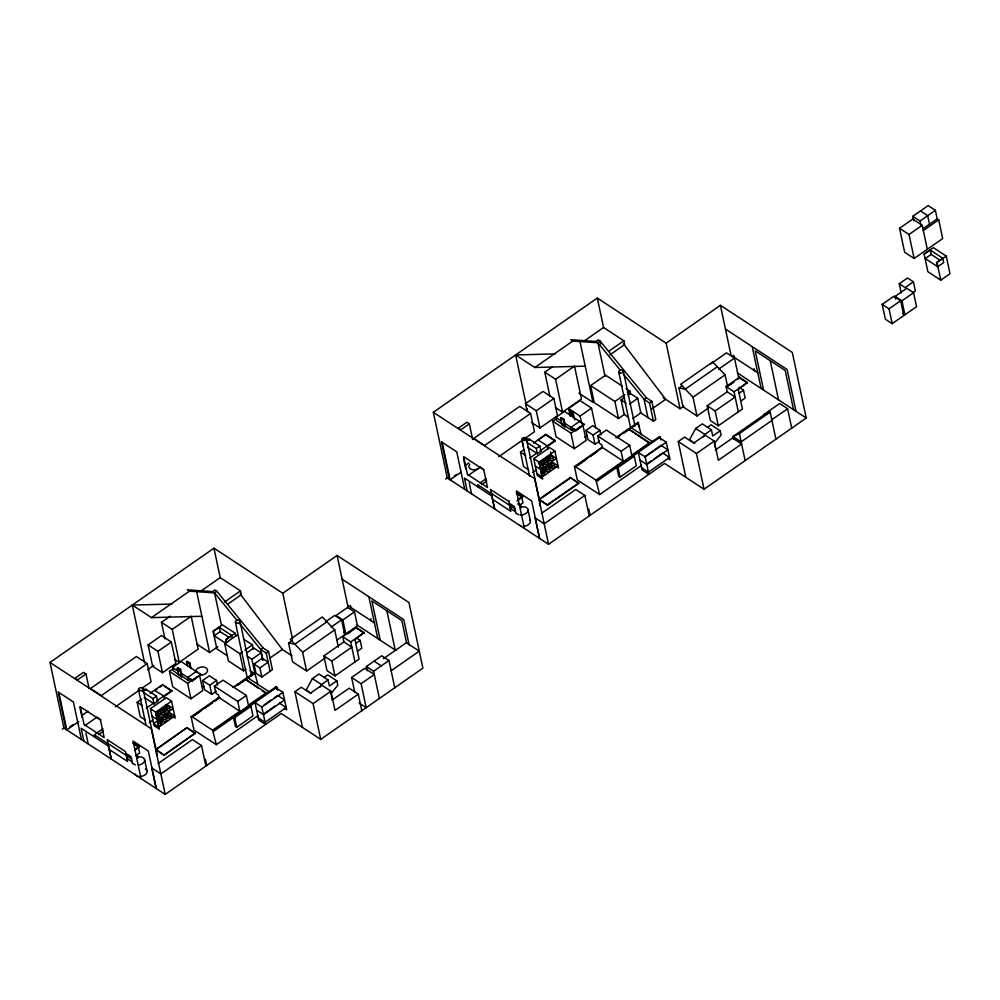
<?xml version="1.0" encoding="UTF-8"?>
<svg xmlns="http://www.w3.org/2000/svg" width="1000" height="1000" viewBox="0 0 1000 1000"><rect width="100%" height="100%" fill="white"/><g stroke="black" fill="none" stroke-linecap="round" stroke-linejoin="round"><path stroke-width="1.5" d="M324.012 677.513L327.75 674.9L336.85 680.863L329.375 686.075L328.075 679.975L318.975 674.013L312.387 678.6L306.212 689.912L311.413 693.325M320.112 687.075L321.488 684.562L328.075 679.975M707.35 427.388L711.087 424.787L720.188 430.75L712.712 435.95L711.413 429.85L702.312 423.888L695.725 428.475L689.55 439.787L694.75 443.2M703.45 436.962L704.825 434.45L711.413 429.85M714.325 443.512L721.112 435.1L720.188 430.75M62.3 729.2L63.95 728.062L50 662.438L213.95 548.175L282.8 593.275L292.525 639.062M445.637 479.087L447.287 477.938L433.338 412.312L597.288 298.062L666.137 343.15L680.075 408.775L683.863 406.138M144.625 663.062L132.3 605.075L151.463 617.625L189.488 591.138L214.587 592.913L216.9 591.3L263.038 647.887L268.538 651.5L272.413 669.7L261.837 677.062L255.963 673.213L254.013 664.062L262.275 658.3L268.163 662.15L259.887 667.913L261.837 677.062M200.425 591.4L220.212 577.612L213.95 548.175M85.988 673.975L77.425 679.95L74.95 678.337L83.525 672.362L85.988 673.975L89.025 688.25M164.95 638.775L161.45 622.312L170.275 616.163M189.488 591.138L187.488 589.825L212.6 591.6L214.9 590L216.9 591.3M526.35 405.312L515.638 354.963L534.8 367.5L572.825 341.012L597.925 342.788L600.237 341.175L646.375 397.775L651.875 401.375L655.75 419.575L653.438 421.188L640.263 412.55M148.088 644.887L161.488 635.55L171.35 642.013L175.9 663.375L162.488 672.712L152.625 666.25L148.088 644.887L157.95 651.35L162.488 672.712M583.763 341.275L603.55 327.488L597.288 298.062M179.262 662.312L172.262 629.388L191.163 616.225L198.162 649.137L179.262 662.312L174.45 659.163M469.325 423.862L460.763 429.825L458.288 428.212L466.863 422.238L469.325 423.862L472.663 439.55M549.875 396.125L544.788 372.188L552.35 366.925M572.825 341.012L570.825 339.7L595.938 341.475L598.237 339.875L600.237 341.175L600.825 343.988M224.425 602.1L240.5 590.9L220.212 577.612M157.95 651.35L171.35 642.013M227.712 604.188L241.312 594.712L240.5 590.9M147.238 663.6L101.3 695.612L90.5 688.538L136.425 656.525L147.238 663.6L151.125 681.912L142.2 688.138M562.6 412.188L555.6 379.275L574.5 366.1L581.5 399.012L562.6 412.188L555.388 407.463M526.987 410.85L525.462 403.675L543.038 391.425L553.85 398.512L557.513 415.725L539.938 427.987L531.525 422.475M81.7 715.688L88.05 711.263M147.513 669.812L153.825 665.425M69.725 726.975L73.325 724.463M609 351.125L623.837 340.775L603.55 327.488M78.8 721.55L66.787 729.925L58.825 692.425M227.188 655.675L216.875 648.913L213.125 631.263L222.35 624.825L235.25 633.275L235.875 636.213M609.812 354.925L624.65 344.588L623.837 340.775M225.5 643.125L214.237 635.737L213.312 631.388L219.25 627.25L231.762 635.45L232.375 638.35M530.575 413.475L484.637 445.487L473.825 438.413L519.763 406.4L530.575 413.475L534.462 431.788L498.738 456.688M539.938 427.987L536.275 410.763L553.85 398.512M84.775 725.7L96.95 717.212L100.85 719.762M214.237 635.737L220.175 631.613L219.25 627.25M115.4 706.812L139.65 689.912M178.787 675.125L177.3 668.15L177.963 667.688L180.625 669.425L182.1 676.4L181.438 676.862L173.188 670.562L172.537 667.513L181.112 661.538L200.837 674.463L192.35 680.863L187.8 677.875M199.513 675.037L202.812 690.512L190.938 698.787L172.738 686.85L169.45 671.375L173 668.9M465.037 465.562L468.85 462.912M282.8 593.275L337.075 555.45L408.95 602.525L422.9 668.15L320.712 739.362L281.262 713.525L165.212 794.4L63.475 727.75M142.35 691.663L145.863 689.212L156.488 696.162L157.6 701.4L154.075 703.85L144.213 697.387M187.375 665.638L186.537 661.712L187.2 661.25L189.85 662.987L191.038 668.575M454.263 476.012L456.662 474.35M460.938 472.275L450.125 479.8L442.163 442.3M181.438 676.862L179.963 669.887L180.625 669.425M190.025 667.375L189.188 663.45L189.85 662.987M226.45 642.487L225.825 639.587L231.762 635.45M226.637 642.65L226.012 639.7L235.25 633.275M624.725 414.162L618.5 418.5L594.225 402.6L590.612 385.588L605.55 375.175L622.163 386.062M145.45 720.088L140.238 716.675L137.188 702.288L141.875 699.025M150.075 693.3L162.675 684.525L171.912 691.075L164 696.6M196.812 644.1L209.587 652.463L217.862 646.688M157.15 689.05L154.887 690.625L163.875 696L164.587 699.35M159.412 687.475L161.675 685.9M246.05 669.1L243.538 670.837L228.375 660.9L224.713 643.688L237.237 634.95M95.512 733.925L102.925 728.75M468.113 475.575L480.288 467.088L482.887 468.787M98.488 734.6L103.438 731.15M574.15 428.675L571.7 430.375L556.525 420.438L555.875 417.388L564.45 411.413L584.175 424.338L575.688 430.737L571.138 427.75M570.15 416.125L568.538 408.5L579.963 400.538L591.525 408.113L595.75 427.95M154.075 703.85L152.963 698.612L156.488 696.162M582.85 424.913L586.15 440.387L574.275 448.663L556.075 436.737L552.788 421.25L556.337 418.775M666.137 343.15L720.413 305.325L792.288 352.413L806.237 418.025L704.05 489.25L664.6 463.4L548.55 544.275L446.812 477.625M526.862 440.725L529.2 439.087L539.825 446.05L540.938 451.275L537.413 453.725L527.55 447.262M560.638 418.025L561.3 417.562L563.962 419.3L565.438 426.275L564.775 426.737L562.125 425L560.638 418.025L563.3 419.762L564.775 426.737M570.712 415.513L569.875 411.587L570.538 411.138L573.188 412.875L574.675 419.85M146.287 708.25L153.325 703.35M171.788 690.487L156.838 700.9L157.6 701.4M180.338 675.238L188.363 680.5L190.812 678.8M563.3 419.762L563.962 419.3M573.362 417.25L572.525 413.325L573.188 412.875M150.425 708.713L155.725 712.188L159.35 729.188L154.037 725.713L150.425 708.713L166.25 697.688L171.55 701.162L175.175 718.162L173.05 716.775M190.938 698.787L187.65 683.3L197.15 676.688M192.35 680.863L200.837 674.463M528.787 469.963L523.575 466.55L520.525 452.163L524.038 449.712M533.413 443.188L546.013 434.4L555.25 440.962L547.337 446.475M546.013 434.4L538.1 439.913L547.212 445.875L547.925 449.225M562.125 425L562.788 424.538M480.075 482.938L486.262 478.638M481.825 484.475L486.775 481.025M581.725 423.7L580.1 416.075L591.525 408.113M155.725 712.188L171.55 701.162M243.538 670.837L239.875 653.625L242.387 651.875M244.887 650.125L252.413 644.887L243.562 639.087M216.238 691.2L211.688 694.362L204.562 689.688L202.613 680.537L209.425 675.788L216.55 680.462L217.525 685.037M155.65 713.6L167.825 705.113L173.137 708.587L157.312 719.625L152 716.137M537.413 453.725L536.3 448.5L539.825 446.05M246.8 652.825L253.725 648L261.125 652.85L262.675 660.15M149.35 722.638L153.112 720.013M529.625 458.137L536.663 453.225M555.125 440.363L540.175 450.775L540.938 451.275M618.5 418.5L614.888 401.5L624.85 394.55M627.337 392.812L629.825 391.075L626 388.575M533.763 458.587L539.062 462.062L542.688 479.075L537.375 475.588L533.763 458.587L549.587 447.562L554.888 451.037L558.513 468.038L556.388 466.65M263.038 647.887L260.738 649.5L262.987 660.113M574.275 448.663L570.988 433.188L580.487 426.562M211.688 694.362L209.737 685.212L216.55 680.462M575.688 430.737L584.175 424.338M627.913 416.938L624.212 414.513L621.112 399.913L624.575 397.5M628.038 395.087L630.337 393.475L637.737 398.325L640.837 412.925L632.762 418.562M250.062 670.662L254.988 673.888L251.887 659.275L261.125 652.85M258.25 715.462L216.325 744.675L212.6 730.225L239.85 711.237L218.988 697.575L218.438 694.963L215.975 693.337L214.438 686.15L223.012 680.175L246.337 695.45L248.425 705.263L266.225 692.862L245.362 679.188L233.925 687.163M539.062 462.062L554.888 451.037M270.1 671.3L266.238 653.1L268.538 651.5M599.562 441.075L595.025 444.237L587.9 439.575L585.95 430.412L592.762 425.662L599.888 430.337L600.862 434.913M538.987 463.475L551.163 454.988L550.525 452.013M629.663 403.95L637.737 398.325M134.525 749.688L138.338 747.025L133.138 743.625M532.688 472.525L536.45 469.888M134.8 750.263L139.562 746.95L133.125 742.725M325.112 658.1L306.6 671L292.562 661.8L288.575 643.062L292.288 640.475M584.65 437.438L587.188 435.675M269.962 658.062L282.325 649.45L291.938 655.75M540.575 470.9L552.737 462.425L558.05 465.9L542.225 476.925L536.912 473.45M646.375 397.775L644.075 399.375L647.938 417.575M595.025 444.237L593.075 435.087L599.888 430.337M325.45 621.862L334.775 615.375L341.6 619.85L344.75 634.663L336.6 640.35M326.938 621.8L294.862 644.163L288.575 643.062M216.325 744.675L193.95 730.025L191.125 716.725L219.062 697.25M233.038 687.513L254.638 672.463L257.913 684.775M135.988 755.55L139.613 753.025L138.338 747.025M191.125 716.725L191.875 717.225L218.988 697.575M194.438 715.438L200.812 710.987M204.65 708.325L212.312 702.987M214.862 701.2L219.963 697.638M237.838 685.188L255.4 672.95M913.737 220.712L912.8 216.325L928.188 205.6L935.387 210.325L937.2 218.825L938.713 219.825L942.7 238.562L914.137 258.475L904.65 252.262L899.55 228.287L912.738 219.1L922.225 225.312L927.312 249.288M641.587 465.337L599.663 494.562L595.938 480.112L623.188 461.112L602.325 447.45L601.775 444.837L599.312 443.225L597.775 436.025L606.35 430.05L629.675 445.337L631.763 455.138L649.562 442.738L628.7 429.075L615.988 437.938M653.438 421.188L649.575 402.975L651.875 401.375M492.663 499.4L510.863 511.325L508.75 501.413L509.412 500.95M331.112 627.15L341.6 619.85M155.787 749.388L187 727.638L195.338 733.112L164.225 755.3L155.787 749.388L164.225 755.3M155.875 749.825L187 727.638M342.837 619.975L354.487 611.862L347.663 607.388L336.012 615.5L342.837 619.975L345.812 633.925L357.45 625.812L354.487 611.862M710.7 363.9L726.525 352.875L734.488 358.1L738.838 378.587M509.588 505.337L510.25 504.875M517.863 499.562L521.675 496.912L516.475 493.5M516.95 500.975L522.9 496.825L516.462 492.6M708.112 408.212L697 415.95L682.962 406.763L678.988 388.013L682.688 385.425M920.913 225.3L920.013 221.05L935.387 210.325M302.613 652.25L334.7 629.888L322.325 616.987L290.238 639.35L302.613 652.25L306.6 671M652.062 408.812L665.662 399.325L623.513 343.85M717.35 366.763L685.263 389.125L678.988 388.013M599.663 494.562L577.288 479.9L574.462 466.6L602.4 447.125M616.375 437.388L637.975 422.337L641.25 434.65M239.85 711.237L237.763 701.425L246.337 695.45M574.462 466.6L575.212 467.1L602.325 447.45M519.325 505.425L522.95 502.9L521.675 496.912M577.775 465.312L585.425 459.975M590.538 456.413L596.925 451.975M617.35 437.738L619.9 435.95M623.737 433.288L638.737 422.837M914.137 258.475L909.038 234.5L922.225 225.312M164.137 754.862L195.338 733.112M718.662 369.125L734.488 358.1M922.913 228.775L937.2 218.825M158.112 763.512L192.413 739.613L201.525 745.575L205.875 766.062M923.337 230.538L938.713 219.825M570.337 477.525L539.125 499.275L547.562 505.175L578.775 483.425L570.337 477.525L578.775 483.425M342.75 636.7L356.112 627.388L364.075 632.612L354.975 639.7L359.1 659.1L334.975 675.913L327.013 670.7L323.862 655.875L343.862 641.938L342.75 636.7L350.712 641.925L354.975 661.975M570.425 477.962L539.212 499.7L547.562 505.175M348.175 633.675L356.112 627.388M212.738 730.888L276.25 686.625L277.638 690.075M233.363 716.787L249.625 705.45L250.95 706.325L252.987 715.913L236.725 727.25L235.4 726.388L233.363 716.787L234.688 717.663L236.725 727.25M213.5 731.388L241 712.212M243.512 710.475L248.512 706.988M251.088 706.975L249.762 706.112L277.013 687.113M693.012 397.2L725.1 374.837L712.725 361.95L680.638 384.312L693.012 397.2L697 415.95M234.688 717.663L250.95 706.325M623.188 461.112L621.1 451.3L629.675 445.337M201.525 745.575L160.863 773.913L151.762 767.938L156.113 788.438M350.712 641.925L364.075 632.612M547.475 504.738L578.675 482.987M264.037 704.975L271.488 699.788M273.962 698.05L277.688 695.462L284.562 699.963L263.463 714.663L256.588 710.163M261.837 707.038L254.975 702.537L258.675 719.975L265.55 724.475L261.837 707.038L282.938 692.337L276.062 687.837M541.45 513.387L575.75 489.487L584.862 495.45L589.212 515.938M355.763 643.4L360.163 640.337L356.75 638.1M334.975 675.913L331.825 661.087L351.825 647.15L343.862 641.938M726.087 386.587L739.45 377.275L747.412 382.488L738.312 389.575L742.438 408.975L718.312 425.788L710.35 420.575L707.2 405.75L727.2 391.812L726.087 386.587L734.05 391.8L738.312 411.85M730.35 384.363L733.812 381.95M737.275 379.538L739.45 377.275M727.887 386.225L733.975 381.975M596.075 480.763L659.587 436.5L660.975 439.95M616.7 466.662L632.962 455.337L634.288 456.2L636.325 465.8L620.062 477.125L618.737 476.262L616.7 466.662L618.025 467.537L620.062 477.125M302.5 727.438L294.9 691.688L301.275 687.25L310.375 693.213L321.8 685.25L330.913 691.213L334.988 710.4L358.288 694.163L349.175 688.2L332.013 700.163M596.838 481.262L623.088 462.962M625.588 461.213L660.35 437M263.175 714.325L275.587 705.675M618.025 467.537L634.288 456.2M924.125 254.075L933.35 247.638L946.25 256.087L950 273.738L940.775 280.175L927.875 271.725L924.125 254.075L930.25 250.062L942.763 258.263L943.688 262.613L937.75 266.75L925.238 258.55L931.175 254.412L930.25 250.062M357.438 651.25L361.838 648.188L360.163 640.337M584.862 495.45L544.2 523.787L535.1 517.825L539.45 538.312M734.05 391.8L747.412 382.488M644.887 456.575L661.025 445.337L667.9 449.837L646.8 464.538L639.925 460.037M645.175 456.912L638.312 452.413L642.013 469.85L648.888 474.35L645.175 456.912L666.275 442.212L659.4 437.713M739.1 393.275L743.5 390.213L738.95 387.238M718.312 425.788L715.163 410.975L735.163 397.038L727.2 391.812M901.213 292.9L899.262 283.738L907.525 277.987L913.4 281.837L915.35 290.988L912.987 292.638M685.837 477.325L678.238 441.562L684.613 437.125L693.713 443.088L705.138 435.125L714.25 441.087L718.325 460.275L741.625 444.038L732.513 438.075L715.35 450.037M646.513 464.2L651.475 460.737M653.962 459.012L661.4 453.825M937.75 266.75L936.825 262.387L942.763 258.263M940.775 280.175L937.013 262.512L946.25 256.087M740.775 401.125L745.175 398.062L743.5 390.213M913.4 281.837L905.138 287.587L899.262 283.738M882.2 304.375L893.85 296.262L900.675 300.738L903.825 315.55L892.188 323.675L885.35 319.2L882.2 304.375L889.025 308.85L892.188 323.675M895.688 299.188L895.1 296.388L906.75 288.275L913.575 292.75L916.538 306.7L904.887 314.812L902.613 313.325M320.712 739.362L313.113 703.612L330.913 691.213M367.287 670.75L366.388 666.5L381.775 655.788L388.975 660.5L394.775 687.75M354.812 692.463L351.625 677.475L364.812 668.288L374.288 674.5L361.1 683.688L366.2 707.663L359.087 703M383.375 658.737L406.388 642.7L419.288 651.137L391.163 670.75M889.025 308.85L900.675 300.738M904.887 314.812L901.925 300.863L913.575 292.75M379.387 698.475L373.6 671.225L388.975 660.5M704.05 489.25L696.45 453.5L714.25 441.087M763.825 414.538L779.65 403.512L787.613 408.738L791.737 428.137M733.612 439.4L733 436.512L739.4 433.575L770.163 412.125L775.913 439.162M771.787 419.762L787.613 408.738M771.925 420.412L741.162 441.863L733 436.512L763.775 415.075L770.163 412.125M515.638 354.963L555.375 353.888M534.8 367.5L585.225 366.15M132.3 605.075L172.037 604.012M151.463 617.625L201.887 616.275M517.888 504.188L520.5 504.913L521.138 507.912M920.5 210.963L927.7 215.688L929.513 224.188M912.8 216.325L920.013 221.05M899.55 228.287L909.038 234.5M931.175 254.412L939.938 260.163M895.1 296.388L901.925 300.863M725.462 329.087L787.1 369.462L796 411.312M757.763 372.762L731.025 355.25L720.413 305.325M737.425 372.95L806.237 418.025M739.587 377.925L747.55 383.137M707.2 405.75L715.163 410.975M595.938 341.475L597.925 342.788L620.513 370.475M663.138 397.675L680.075 408.775M695.725 428.475L704.825 434.45M649.575 402.975L644.075 399.375L623.45 374.087M621.112 399.913L626.038 403.137M678.238 441.562L696.45 453.5M590.612 385.588L614.888 401.5M578.875 393.137L592.925 402.337L579.987 341.512M631.475 427.887L652.337 441.55M544.788 372.188L555.6 379.275M662.65 452.95L669.513 457.463L648.413 472.163L641.55 467.663M667.688 458.15L669.987 459.65L666.275 442.212M568.538 408.5L580.1 416.075M569.875 411.587L572.525 413.325M634.425 456.863L632.962 455.337M584.263 424.762L579.625 421.35L571.05 427.325L571.7 430.375M597.775 436.025L621.1 451.3M585.95 430.412L593.075 435.087M555.875 417.388L560.887 420.662M564.788 423.225L575.6 430.312M552.788 421.25L570.988 433.188M525.462 403.675L536.275 410.763M616.838 467.325L618.162 468.188M546.138 435L555.25 440.962M575.075 466.438L595.938 480.112M527.2 438.9L529.475 440.4L529.2 439.087M551.163 454.988L556.475 458.475L540.65 469.5L535.337 466.025M526.862 442.312L536.3 448.5M520.525 452.163L525.725 455.575M433.338 412.312L534.612 478.663L548.55 544.275M518.125 503.363L520.5 504.913M508.75 501.413L490.55 489.487L494.7 508.988M490.812 493.038L514.9 508.812M491.775 496.012L464.462 478.113L467.2 490.975M510.225 508.325L515.538 511.812M342.125 579.212L403.762 619.587L409.162 645M347.688 605.363L374.425 622.888M356.575 624.7L395.863 650.438M356.25 628.05L364.212 633.263M343.537 632.438L345.812 633.925M374.075 661.137L381.287 665.863M366.388 666.5L373.6 671.225M240.175 593.975L282.325 649.45M323.862 655.875L331.825 661.087M351.625 677.475L361.1 683.688M212.6 591.6L214.587 592.913L237.175 620.6M312.387 678.6L321.488 684.562M266.238 653.1L260.738 649.5L239.137 623.013M220.175 631.613L228.938 637.35M246.962 656.05L251.887 659.275M224.713 643.688L239.875 653.625M254.013 664.062L259.887 667.913M294.9 691.688L313.113 703.612M248.137 678.012L269 691.675M161.45 622.312L172.262 629.388M258.538 688.388L245.362 679.188M262.45 690.95L266.363 693.512L266.225 692.862M279.312 703.075L286.175 707.575L265.075 722.288L258.212 717.788M284.35 708.275L286.65 709.775L282.938 692.337M186.537 661.712L189.188 663.45M200.925 674.887L196.287 671.475L187.712 677.45L188.363 680.5M214.438 686.15L237.763 701.425M202.613 680.537L209.737 685.212M177.3 668.15L179.963 669.887M172.537 667.513L178.8 671.612M181.45 673.35L192.262 680.438M169.45 671.375L187.65 683.3M233.5 717.438L234.825 718.312M164.1 685.975L171.912 691.075M191.737 716.562L212.6 730.225M143.863 689.025L146.137 690.512L145.863 689.212M143.525 692.438L152.963 698.612M187.087 728.075L195.438 733.55M137.188 702.288L142.387 705.7M50 662.438L151.275 728.787L165.212 794.4M107.475 743.15L131.562 758.938M108.438 746.125L81.125 728.238L83.863 741.1M126.888 758.45L132.2 761.925M109.325 749.525L127.525 761.45L125.412 751.538L107.212 739.6L111.363 759.112M793.538 409.7L785.188 370.462L755.225 350.838L763.575 390.075M770.212 360.65L778.55 399.888M752.212 346.6L761.1 388.462M754.112 368.6L754.538 370.65M733.812 355.312L734.25 357.362M739.4 433.575L745.138 460.6M725.1 374.837L727.55 386.375M714.613 444.862L715.188 447.575M649.562 442.738L649.7 443.387L628.7 429.075M637.975 422.337L638.913 426.763M629.825 391.075L630.438 393.913M623.3 370.95L634.975 425.887M618.737 372.075L630.737 428.537M597.925 342.788L605.062 376.35M570.538 411.138L571.425 415.312M588.775 509.15L590.087 515.325M527 408.363L527.65 411.413M526.388 438.5L540.325 504.113M521.825 439.625L529.6 476.25M522.362 442.275L523.2 446.2M539.637 538.438L531.675 500.938L516.413 490.938L524.375 528.438M527.85 509.15L530.262 520.487M515.913 513.575L514.425 506.6L509.688 503.5L510.8 508.7M494.513 508.862L491.262 493.612L477.612 484.663L478.113 487.062M469.263 483.013L471.562 493.837M463.5 458.425L465.737 468.925M464.738 489.363L456.763 451.875L441.5 441.863L449.462 479.363M406.662 643.225L401.85 620.588L371.887 600.95L380.238 640.2M386.875 610.775L395.213 650.013M368.875 596.725L377.762 638.575M370.775 618.725L371.2 620.775M350.475 605.438L350.913 607.475M337.075 555.45L348.3 608.225M358.288 694.163L361.8 710.725M334.7 629.888L338.375 647.188M336.85 680.863L337.775 685.225L330.988 693.625L332.137 699.062M276.25 686.625L276.887 689.575M252.413 644.887L253.325 649.2M239.963 621.075L251.637 676.012M235.4 622.2L247.4 678.662M249.625 705.45L249.762 706.112M214.587 592.913L221.4 624.95M196.65 591.638L209.587 652.463M205.438 759.262L206.75 765.45M177.963 667.688L178.525 670.3M165.75 704.875L166.337 707.625M143.05 688.625L156.988 754.237M138.488 689.75L145.938 724.85M156.3 788.562L148.338 751.062L133.075 741.062L141.037 778.562M144.512 759.275L146.925 770.612M137.162 755.037L137.8 758.025M132.575 763.7L131.088 756.725L126.35 753.625L127.463 758.825M111.175 758.988L107.925 743.737L94.275 734.788L94.775 737.188M85.925 733.138L88.225 743.962M79.85 707.05L82.075 717.55M81.4 739.488L73.425 701.988L58.163 691.988L66.125 729.488M480.188 467.15A6.175 4.025 -12 0 1 471.812 469.55A6.175 4.025 -12 0 1 469.738 464.2M529.675 519.575A6.175 4.025 -12 0 1 524.237 526.275M521.213 526.062A6.175 4.025 -12 0 1 519.012 524.8M520.462 507.075A6.175 4.025 -12 0 1 528.038 510.188A6.175 4.025 -12 0 1 520.262 514.975M518.8 514.725A6.175 4.025 -12 0 1 516.613 513.462M552.35 458.387A1.65 1.075 -12 0 1 553.288 459.75A1.65 1.075 -12 0 1 551.013 460.525A1.65 1.075 -12 0 1 550.462 459.025M548.513 459.45A1.65 1.075 -12 0 1 549.513 460.712A1.65 1.075 -12 0 1 547.438 461.625M547.45 462.15A1.65 1.075 -12 0 1 547.788 463.688A1.65 1.075 -12 0 1 545.4 464.075A1.65 1.075 -12 0 1 545.475 462.463M543.612 463.2A1.65 1.075 -12 0 1 544.038 464.663A1.65 1.075 -12 0 1 541.788 465.225M541.1 464.613A1.65 1.075 -12 0 1 541.638 463.512M545.513 470.788A1.65 1.075 -12 0 1 543.362 472.65M542.487 465.975A1.65 1.075 -12 0 1 542.15 467.638A1.65 1.075 -12 0 1 539.788 467.488M539.275 464.55A1.65 1.075 -12 0 1 541.6 463.688A1.65 1.075 -12 0 1 542.062 465.262A1.65 1.075 -12 0 1 539.575 465.588M554.625 466.05A1.65 1.075 -12 0 1 554.45 467.612A1.65 1.075 -12 0 1 552.163 467.775A1.65 1.075 -12 0 1 552.325 466.213M550.475 466.962A1.65 1.075 -12 0 1 550.9 468.413A1.65 1.075 -12 0 1 548.638 468.975M548.212 467.512A1.65 1.075 -12 0 1 548.488 467.275M549.575 469.938A1.65 1.075 -12 0 1 548.2 471.662A1.65 1.075 -12 0 1 546.575 470.412M543.375 473.175A1.65 1.075 -12 0 1 544.175 474.712A1.65 1.075 -12 0 1 541.6 475.125M539.35 503.237A2.35 1.538 -12 0 1 539.562 505.675M145.4 768.95A6.175 4.025 -12 0 1 146.237 773.787A6.175 4.025 -12 0 1 139.325 776.425M137.875 776.175A6.175 4.025 -12 0 1 135.1 774M137.125 757.2A6.175 4.025 -12 0 1 144.662 759.788A6.175 4.025 -12 0 1 138.5 765.062M135.463 764.85A6.175 4.025 -12 0 1 133.275 763.587M203.775 686.538A6.175 4.025 -12 0 1 202.2 686.562M195.387 671.762A6.175 4.025 -12 0 1 202.113 666.975A6.175 4.025 -12 0 1 207.463 671.162A6.175 4.025 -12 0 1 199.8 675.225M169.387 708.6A1.65 1.075 -12 0 1 169.725 710.138A1.65 1.075 -12 0 1 167.338 710.512A1.65 1.075 -12 0 1 167.413 708.913M165.55 709.65A1.65 1.075 -12 0 1 165.987 711.112A1.65 1.075 -12 0 1 163.725 711.663M163.1 710.487A1.65 1.075 -12 0 1 163.575 709.963M163.312 712.188A1.65 1.075 -12 0 1 164.725 713.45A1.65 1.075 -12 0 1 162.275 714.287A1.65 1.075 -12 0 1 162.138 712.588M160.588 713.475A1.65 1.075 -12 0 1 158.45 715.35M157.738 714.45A1.65 1.075 -12 0 1 158.65 713.438M161.475 720.675A1.65 1.075 -12 0 1 162.475 721.938A1.65 1.075 -12 0 1 160.4 722.862M158.45 715.863A1.65 1.075 -12 0 1 159.137 717.537A1.65 1.075 -12 0 1 156.45 717.6M170.588 715.938A1.65 1.075 -12 0 1 171.625 717.113A1.65 1.075 -12 0 1 169.788 718.138A1.65 1.075 -12 0 1 168.425 717.15M167.45 717.237A1.65 1.075 -12 0 1 165.688 719.175M165.688 719.7A1.65 1.075 -12 0 1 166.112 721.162A1.65 1.075 -12 0 1 163.863 721.725A1.65 1.075 -12 0 1 163.425 720.263M160.413 723.375A1.65 1.075 -12 0 1 160.562 725.088A1.65 1.075 -12 0 1 158.038 725.037M157.513 722.113A1.65 1.075 -12 0 1 160.075 721.312A1.65 1.075 -12 0 1 159.887 723.112A1.65 1.075 -12 0 1 157.45 722.675M156.463 753.575A2.35 1.538 -12 0 1 156.625 755.438M169.4 712.55L153.575 723.575L158.887 727.05L174.713 716.025L169.4 712.55M483.762 469.837L463.663 456.662L467.413 474.325L487.512 487.5L483.762 469.837M100.425 719.963L80.325 706.787L84.075 724.45L104.175 737.613L100.425 719.963M550.45 458.387A1.65 1.075 -12 0 0 552.987 457.262A1.65 1.075 -12 0 0 550.65 456.475A1.65 1.075 -12 0 0 550.45 458.387M546.613 459.438A1.65 1.075 -12 0 0 549.15 458.312A1.65 1.075 -12 0 0 546.825 457.537A1.65 1.075 -12 0 0 546.613 459.438M545.175 462.062A1.65 1.075 -12 0 0 547.7 460.938A1.65 1.075 -12 0 0 545.375 460.163A1.65 1.075 -12 0 0 545.175 462.062M541.337 463.113A1.65 1.075 -12 0 0 543.875 461.987A1.65 1.075 -12 0 0 541.55 461.213A1.65 1.075 -12 0 0 541.337 463.113M542.913 470.55A1.65 1.075 -12 0 0 545.45 469.425A1.65 1.075 -12 0 0 543.125 468.65A1.65 1.075 -12 0 0 542.913 470.55M552.025 465.812A1.65 1.075 -12 0 0 554.562 464.688A1.65 1.075 -12 0 0 552.238 463.913A1.65 1.075 -12 0 0 552.025 465.812M548.2 466.875A1.65 1.075 -12 0 0 550.725 465.75A1.65 1.075 -12 0 0 548.4 464.963A1.65 1.075 -12 0 0 548.2 466.875M546.75 469.487A1.65 1.075 -12 0 0 549.288 468.363A1.65 1.075 -12 0 0 546.962 467.587A1.65 1.075 -12 0 0 546.75 469.487M541.475 473.175A1.65 1.075 -12 0 0 544.012 472.05A1.65 1.075 -12 0 0 541.675 471.262A1.65 1.075 -12 0 0 541.475 473.175M522.8 440.5A2.35 1.538 -12 0 0 526.413 438.9A2.35 1.538 -12 0 0 523.088 437.788A2.35 1.538 -12 0 0 522.8 440.5M619.712 372.962A2.35 1.538 -12 0 0 623.337 371.35A2.35 1.538 -12 0 0 620.013 370.238A2.35 1.538 -12 0 0 619.712 372.962M167.113 708.5A1.65 1.075 -12 0 0 169.65 707.387A1.65 1.075 -12 0 0 167.312 706.6A1.65 1.075 -12 0 0 167.113 708.5M163.275 709.562A1.65 1.075 -12 0 0 165.812 708.438A1.65 1.075 -12 0 0 163.487 707.663A1.65 1.075 -12 0 0 163.275 709.562M161.838 712.188A1.65 1.075 -12 0 0 164.363 711.062A1.65 1.075 -12 0 0 162.037 710.275A1.65 1.075 -12 0 0 161.838 712.188M158 713.238A1.65 1.075 -12 0 0 160.538 712.113A1.65 1.075 -12 0 0 158.212 711.338A1.65 1.075 -12 0 0 158 713.238M159.575 720.675A1.65 1.075 -12 0 0 162.113 719.55A1.65 1.075 -12 0 0 159.787 718.763A1.65 1.075 -12 0 0 159.575 720.675M156.562 715.863A1.65 1.075 -12 0 0 159.088 714.737A1.65 1.075 -12 0 0 156.762 713.962A1.65 1.075 -12 0 0 156.562 715.863M168.688 715.938A1.65 1.075 -12 0 0 171.225 714.812A1.65 1.075 -12 0 0 168.9 714.038A1.65 1.075 -12 0 0 168.688 715.938M164.862 716.988A1.65 1.075 -12 0 0 167.387 715.875A1.65 1.075 -12 0 0 165.062 715.088A1.65 1.075 -12 0 0 164.862 716.988M163.412 719.613A1.65 1.075 -12 0 0 165.95 718.487A1.65 1.075 -12 0 0 163.625 717.712A1.65 1.075 -12 0 0 163.412 719.613M139.462 690.625A2.35 1.538 -12 0 0 143.075 689.025A2.35 1.538 -12 0 0 139.75 687.913A2.35 1.538 -12 0 0 139.462 690.625M236.375 623.075A2.35 1.538 -12 0 0 240 621.475A2.35 1.538 -12 0 0 236.675 620.363A2.35 1.538 -12 0 0 236.375 623.075"/></g></svg>
